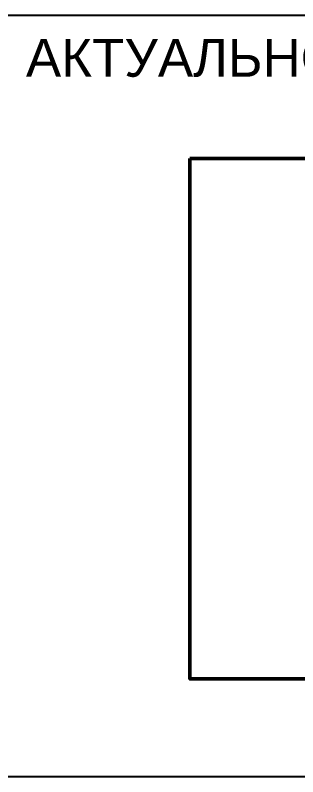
# Model space of a CAD drawing. Header units: millimetres. Extents: x 39361852 to 44659708, y 23030680 to 23754735.
# Drawn here: x 41678977 to 41828250, y 23352488 to 23754735 of the extents above; entities that cross this region are included whole.
import ezdxf
from ezdxf import colors
from ezdxf.entities.mleader import LeaderData, LeaderLine
from ezdxf.math import Vec2, Vec3

# ---------------------------------------------------------------- set-up
doc = ezdxf.new("R2010")
doc.units = ezdxf.units.MM
doc.layers.add('Выноски', color=7, linetype='Continuous')
doc.styles.add('GOST 2.304', font='GOST_0.TTF')
doc.styles.get("Standard").update_dxf_attribs({"font": 'arial.ttf'})

msp = doc.modelspace()

# ---------------------------------------------------------------- linework, layer by layer
msp.add_lwpolyline([(41358582.3673, 23754735.1734), (43703477.1435, 23754735.1734), (43703477.1435, 23352488.3774), (41358582.3673, 23352488.3774)], close=True)
at = {"color": 3, "lineweight": 50}
msp.add_lwpolyline([(41771268.1346, 23679116.0781), (42393569.0479, 23679116.0781), (42393569.0479, 23404132.0872), (41771268.1346, 23404132.0872)], close=True, dxfattribs=at)

# ---------------------------------------------------------------- texts
at = {"layer": 'Выноски', "color": 240, "lineweight": -2, "true_color": 0xed1f24, "insert": (41684629.6719, 23742262.4067), "char_height": 20000, "width": 735841.575716, "attachment_point": 1}
msp.add_mtext('АКТУАЛЬНОЕ', dxfattribs=at)

# ---------------------------------------------------------------- leaders
at = {"layer": 'Выноски', "color": 0, "lineweight": -2}
ml = msp.add_multileader_mtext('Standard', dxfattribs=at)
ml.set_content('{\\C0;PE100 SDR 26\\P%%C630 мм\\PL= 10,40 м}', color=5, style='GOST 2.304')
ml.set_leader_properties(lineweight=-3)
ml.build(insert=Vec2(0, 0))
ml.multileader.update_dxf_attribs({"text_left_attachment_type": 6, "text_right_attachment_type": 6, "dogleg_length": 1, "arrow_head_size": 1250, "scale": 500})
ctx = ml.context
ctx.base_point, ctx.scale, ctx.char_height, ctx.arrow_head_size, ctx.landing_gap_size, ctx.plane_origin = Vec3(42005618.8348, 23607328.3597), 500, 1250, 1250, 900, Vec3(42000693.4467, 23585545.5092)
ctx.left_attachment, ctx.right_attachment, ctx.text_align_type = 6, 6, 1
notes = []
notes.append((ctx, [(0, (1, 1, 0), (42005518.987, 23607328.3597), (1, 0), 99.8478, [(1, [(41999014.4657, 23602660.8012)], 0, [])])]))
ctx.mtext.insert, ctx.mtext.width, ctx.mtext.alignment, ctx.mtext.flow_direction = Vec3(42010779.9141, 23608828.3597), 10595.712352, 2, 5
for ctx, leaders in notes:
    for number, flags, end, landing, length, lines in leaders:
        leader = LeaderData()
        leader.index, (leader.has_last_leader_line, leader.has_dogleg_vector, leader.attachment_direction) = number, flags
        leader.last_leader_point, leader.dogleg_vector, leader.dogleg_length = Vec3(end), Vec3(landing), length
        for number, points, colour, breaks in lines:
            line = LeaderLine()
            line.index, line.vertices, line.color, line.breaks = number, Vec3.list(points), colors.encode_raw_color(colour), breaks
            leader.lines.append(line)
        ctx.leaders.append(leader)

doc.saveas('drawing.dxf')
